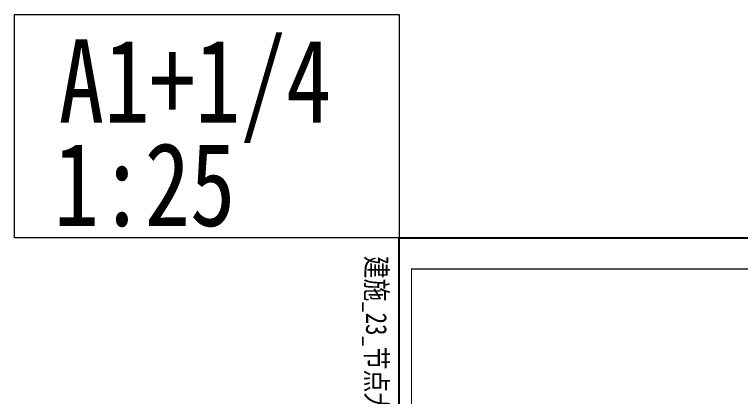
# Model space of a CAD drawing. Extents: x -1058961 to 23600, y -449123 to 2751847.
# Drawn here: x -135911 to -121281, y -15090 to -7395 of the extents above; entities that cross this region are included whole.
import ezdxf

# ---------------------------------------------------------------- set-up
doc = ezdxf.new("R2010")
doc.units = 0
doc.header["$LTSCALE"] = 1000
doc.layers.get('0').update_dxf_attribs({"linetype": 'CONTINUOUS'})
doc.layers.add('yichutu', color=7, linetype='CONTINUOUS')
doc.layers.add('导图字', color=7, linetype='CONTINUOUS')
doc.layers.add('图框', color=9, linetype='CONTINUOUS', lineweight=18)
doc.styles.add('黑体', font='simhei.ttf')

# ---------------------------------------------------------------- blocks, each defined once
blk = doc.blocks.new('GFDDDDRG')
at = {"layer": '图框'}
blk.add_lwpolyline([(923310, -107437), (923310, -159999), (893610, -159999), (893610, -107437)], close=True, dxfattribs=at)
blk.add_lwpolyline([(923310, -107437), (923310, -159999), (893610, -159999), (893610, -107437)], close=True, dxfattribs=at)
at = {"layer": '图框', "const_width": 50}
blk.add_lwpolyline([(894110, -159499), (922810, -159499), (922810, -108687), (894110, -108687)], close=True, dxfattribs=at)
blk = doc.blocks.new('yct-1051-594-26275-14850-25-1002.0')
at = {"layer": 'yichutu', "color": 7}
blk.add_lwpolyline([(0, 0), (0, 14850), (26275, 14850), (26275, 0)], close=True, dxfattribs=at)

msp = doc.modelspace()

# ---------------------------------------------------------------- linework, layer by layer
at = {"layer": '图框', "color": 2}
msp.add_lwpolyline([(-128160.59, -11895.1), (-135910.59, -11895.1), (-135910.59, -7395.1), (-128160.59, -7395.1)], close=True, dxfattribs=at)

# ---------------------------------------------------------------- block references
at = {"xscale": 0.5, "yscale": 0.5, "zscale": 0.5}
msp.add_blockref('GFDDDDRG', (-574965.48, 41823.38), dxfattribs=at)
at = {"layer": 'yichutu', "rotation": 270}
msp.add_blockref('yct-1051-594-26275-14850-25-1002.0', (-128160.59, -11895.1), dxfattribs=at)

# ---------------------------------------------------------------- texts
at = {"layer": '图框', "color": 2, "style": '黑体', "width": 0.8}
for s, p in [('A1+1/4', (-135020.2, -9574.4)), ('1:25', (-135119.8, -11655.93))]:
    msp.add_text(s, height=1682.363, dxfattribs=at).set_placement(p)
at = {"layer": '导图字', "color": 1, "style": '黑体', "width": 0.8}
msp.add_text('建施_23_节点大样（一）_A1', height=420.5907, rotation=270, dxfattribs=at).set_placement((-128826.45, -12255.88))

doc.saveas('drawing.dxf')
